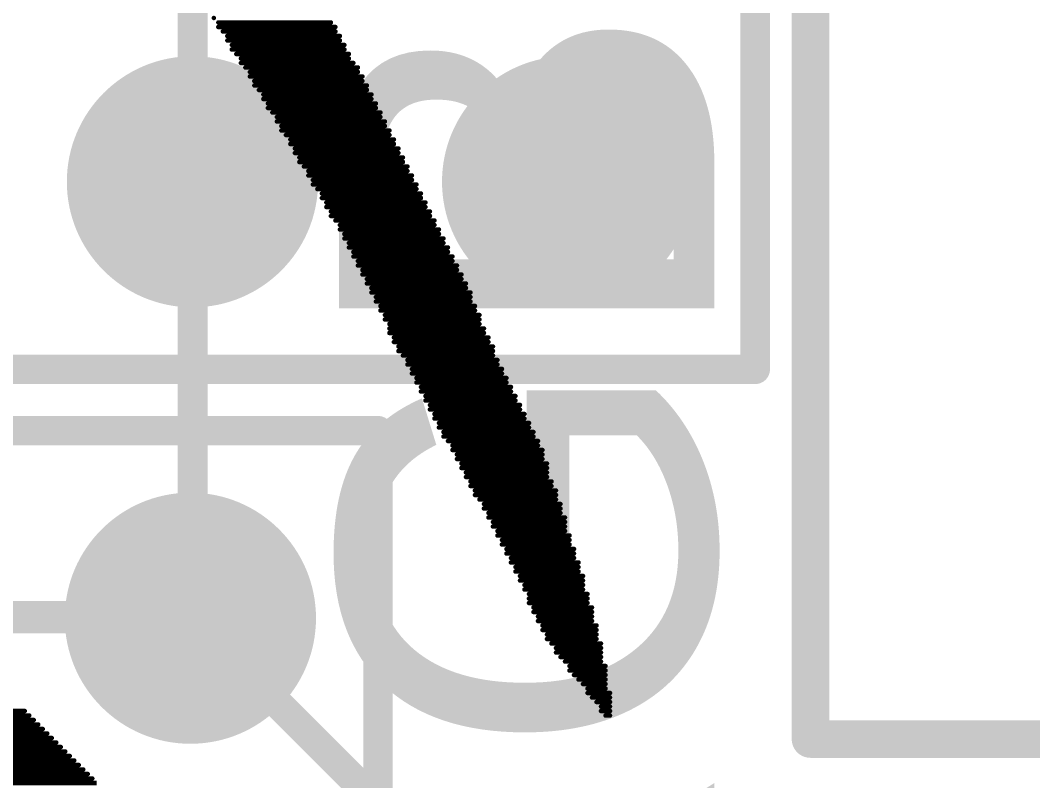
# Model space of a CAD drawing. Header units: millimetres. Extents: x -6 to 151, y -20 to 98.
# Drawn here: x 62.76 to 69.62, y 17.73 to 22.88 of the extents above; entities that cross this region are included whole.
import ezdxf

# ---------------------------------------------------------------- set-up
doc = ezdxf.new("R2010")
doc.units = ezdxf.units.MM
for name, color, linetype in [('BottomOverlay', 54, 'Continuous'), ('BottomSolder', 6, 'Continuous'), ('MultiLayer', 9, 'Continuous'), ('PadHoleLayer', 156, 'Continuous'), ('TopOverlay', 2, 'Continuous'), ('TopSolder', 216, 'Continuous')]:
    doc.layers.add(name, color=color, linetype=linetype)
doc.styles.add('Arial', font='arial.ttf', dxfattribs={"height": 0.2})

# ---------------------------------------------------------------- blocks, each defined once
blk = doc.blocks.new('XH2_54_3P_L_97')
at = {"layer": 'TopOverlay', "const_width": 0.254}
for points in [[(-5, -3.35), (-5, 2.35)], [(-5, -3.35), (-2.2425, -3.35)], [(-4.7625, -3.35), (2.2352, -3.35)]]:
    blk.add_lwpolyline(points, dxfattribs=at)
at = {"layer": 'TopOverlay', "const_width": 0.127}
for points in [[(-5.0635, -3.35, 1), (-4.9365, -3.35, 1)], [(-5.0635, -3.35, 1), (-4.9365, -3.35, 1)], [(-4.826, -3.35, 1), (-4.699, -3.35, 1)]]:
    blk.add_lwpolyline(points, format="xyb", close=True, dxfattribs=at)
blk = doc.blocks.new('H______1X3_B_205')
at = {"layer": 'BottomSolder'}
h = blk.add_hatch(color=6, dxfattribs=at)
edge = h.paths.add_edge_path()
edge.add_arc((2.54, 0), 0.8504, 0, 360)
h = blk.add_hatch(color=6, dxfattribs=at)
edge = h.paths.add_edge_path()
edge.add_arc((5.08, 0), 0.8504, 0, 360)
at = {"layer": 'MultiLayer'}
h = blk.add_hatch(color=9, dxfattribs=at)
edge = h.paths.add_edge_path()
edge.add_arc((2.54, 0), 0.825, 0, 360)
h = blk.add_hatch(color=9, dxfattribs=at)
edge = h.paths.add_edge_path()
edge.add_arc((5.08, 0), 0.825, 0, 360)
at = {"layer": 'PadHoleLayer'}
h = blk.add_hatch(color=156, dxfattribs=at)
edge = h.paths.add_edge_path()
edge.add_arc((2.54, 0), 0.51, 0, 360)
h = blk.add_hatch(color=156, dxfattribs=at)
edge = h.paths.add_edge_path()
edge.add_arc((5.08, 0), 0.51, 0, 360)
at = {"layer": 'TopSolder'}
h = blk.add_hatch(color=216, dxfattribs=at)
edge = h.paths.add_edge_path()
edge.add_arc((2.54, 0), 0.8504, 0, 360)
h = blk.add_hatch(color=216, dxfattribs=at)
edge = h.paths.add_edge_path()
edge.add_arc((5.08, 0), 0.8504, 0, 360)
at = {"layer": 'TopOverlay', "const_width": 0.2}
for points in [[(6.35, -1.27), (6.35, 1.27)], [(-1.27, -1.27), (6.35, -1.27)]]:
    blk.add_lwpolyline(points, dxfattribs=at)
at = {"layer": 'TopOverlay', "const_width": 0.1}
blk.add_lwpolyline([(6.3, -1.27, 1), (6.4, -1.27, 1)], format="xyb", close=True, dxfattribs=at)
blk.add_lwpolyline([(6.3, -1.27, 1), (6.4, -1.27, 1)], format="xyb", close=True, dxfattribs=at)
blk = doc.blocks.new('H______2X4_287')
at = {"layer": 'BottomSolder'}
h = blk.add_hatch(color=6, dxfattribs=at)
edge = h.paths.add_edge_path()
edge.add_arc((0, 2.54), 0.8504, 0, 360)
h = blk.add_hatch(color=6, dxfattribs=at)
edge = h.paths.add_edge_path()
edge.add_arc((2.54, 2.54), 0.8504, 0, 360)
h = blk.add_hatch(color=6, dxfattribs=at)
edge = h.paths.add_edge_path()
edge.add_arc((5.08, 2.54), 0.8504, 0, 360)
h = blk.add_hatch(color=6, dxfattribs=at)
edge = h.paths.add_edge_path()
edge.add_arc((7.62, 2.54), 0.8504, 0, 360)
h = blk.add_hatch(color=6, dxfattribs=at)
edge = h.paths.add_edge_path()
edge.add_arc((0, 0), 0.8504, 0, 360)
h = blk.add_hatch(color=6, dxfattribs=at)
edge = h.paths.add_edge_path()
edge.add_arc((2.54, 0), 0.8504, 0, 360)
h = blk.add_hatch(color=6, dxfattribs=at)
edge = h.paths.add_edge_path()
edge.add_arc((5.08, 0), 0.8504, 0, 360)
h = blk.add_hatch(color=6, dxfattribs=at)
edge = h.paths.add_edge_path()
edge.add_arc((7.62, 0), 0.8504, 0, 360)
at = {"layer": 'MultiLayer'}
h = blk.add_hatch(color=9, dxfattribs=at)
edge = h.paths.add_edge_path()
edge.add_arc((0, 2.54), 0.825, 0, 360)
h = blk.add_hatch(color=9, dxfattribs=at)
edge = h.paths.add_edge_path()
edge.add_arc((2.54, 2.54), 0.825, 0, 360)
h = blk.add_hatch(color=9, dxfattribs=at)
edge = h.paths.add_edge_path()
edge.add_arc((5.08, 2.54), 0.825, 0, 360)
h = blk.add_hatch(color=9, dxfattribs=at)
edge = h.paths.add_edge_path()
edge.add_arc((7.62, 2.54), 0.825, 0, 360)
h = blk.add_hatch(color=9, dxfattribs=at)
edge = h.paths.add_edge_path()
edge.add_arc((0, 0), 0.825, 0, 360)
h = blk.add_hatch(color=9, dxfattribs=at)
edge = h.paths.add_edge_path()
edge.add_arc((2.54, 0), 0.825, 0, 360)
h = blk.add_hatch(color=9, dxfattribs=at)
edge = h.paths.add_edge_path()
edge.add_arc((5.08, 0), 0.825, 0, 360)
h = blk.add_hatch(color=9, dxfattribs=at)
edge = h.paths.add_edge_path()
edge.add_arc((7.62, 0), 0.825, 0, 360)
at = {"layer": 'PadHoleLayer'}
h = blk.add_hatch(color=156, dxfattribs=at)
edge = h.paths.add_edge_path()
edge.add_arc((0, 2.54), 0.51, 0, 360)
h = blk.add_hatch(color=156, dxfattribs=at)
edge = h.paths.add_edge_path()
edge.add_arc((2.54, 2.54), 0.51, 0, 360)
h = blk.add_hatch(color=156, dxfattribs=at)
edge = h.paths.add_edge_path()
edge.add_arc((5.08, 2.54), 0.51, 0, 360)
h = blk.add_hatch(color=156, dxfattribs=at)
edge = h.paths.add_edge_path()
edge.add_arc((7.62, 2.54), 0.51, 0, 360)
h = blk.add_hatch(color=156, dxfattribs=at)
edge = h.paths.add_edge_path()
edge.add_arc((0, 0), 0.51, 0, 360)
h = blk.add_hatch(color=156, dxfattribs=at)
edge = h.paths.add_edge_path()
edge.add_arc((2.54, 0), 0.51, 0, 360)
h = blk.add_hatch(color=156, dxfattribs=at)
edge = h.paths.add_edge_path()
edge.add_arc((5.08, 0), 0.51, 0, 360)
h = blk.add_hatch(color=156, dxfattribs=at)
edge = h.paths.add_edge_path()
edge.add_arc((7.62, 0), 0.51, 0, 360)
at = {"layer": 'TopSolder'}
h = blk.add_hatch(color=216, dxfattribs=at)
edge = h.paths.add_edge_path()
edge.add_arc((0, 2.54), 0.8504, 0, 360)
h = blk.add_hatch(color=216, dxfattribs=at)
edge = h.paths.add_edge_path()
edge.add_arc((2.54, 2.54), 0.8504, 0, 360)
h = blk.add_hatch(color=216, dxfattribs=at)
edge = h.paths.add_edge_path()
edge.add_arc((5.08, 2.54), 0.8504, 0, 360)
h = blk.add_hatch(color=216, dxfattribs=at)
edge = h.paths.add_edge_path()
edge.add_arc((7.62, 2.54), 0.8504, 0, 360)
h = blk.add_hatch(color=216, dxfattribs=at)
edge = h.paths.add_edge_path()
edge.add_arc((0, 0), 0.8504, 0, 360)
h = blk.add_hatch(color=216, dxfattribs=at)
edge = h.paths.add_edge_path()
edge.add_arc((2.54, 0), 0.8504, 0, 360)
h = blk.add_hatch(color=216, dxfattribs=at)
edge = h.paths.add_edge_path()
edge.add_arc((5.08, 0), 0.8504, 0, 360)
h = blk.add_hatch(color=216, dxfattribs=at)
edge = h.paths.add_edge_path()
edge.add_arc((7.62, 0), 0.8504, 0, 360)
at = {"layer": 'TopOverlay', "const_width": 0.2}
for points in [[(8.89, 3.81), (-1.27, 3.81)], [(-1.27, 1.27), (-1.27, 3.81)], [(8.89, 1.27), (8.89, 3.81)], [(-1.27, -1.27), (-1.27, 1.27)], [(8.89, -1.27), (8.89, 1.27)], [(8.89, -1.27), (-1.27, -1.27)]]:
    blk.add_lwpolyline(points, dxfattribs=at)
at = {"layer": 'TopOverlay', "const_width": 0.1}
for points in [[(-1.32, 3.81, 1), (-1.22, 3.81, 1)], [(-1.32, 3.81, 1), (-1.22, 3.81, 1)], [(8.84, 3.81, 1), (8.94, 3.81, 1)], [(8.84, 3.81, 1), (8.94, 3.81, 1)], [(-1.32, 1.27, 1), (-1.22, 1.27, 1)], [(-1.32, 1.27, 1), (-1.22, 1.27, 1)], [(8.84, 1.27, 1), (8.94, 1.27, 1)], [(8.84, 1.27, 1), (8.94, 1.27, 1)], [(-1.32, -1.27, 1), (-1.22, -1.27, 1)], [(-1.32, -1.27, 1), (-1.22, -1.27, 1)], [(8.84, -1.27, 1), (8.94, -1.27, 1)], [(8.84, -1.27, 1), (8.94, -1.27, 1)]]:
    blk.add_lwpolyline(points, format="xyb", close=True, dxfattribs=at)

msp = doc.modelspace()

# ---------------------------------------------------------------- linework, layer by layer
at = {"layer": 'BottomOverlay'}
for points, const_width in [([(63.9301, 21.7802), (63.9301, 23.0108)], 0.2032), ([(64.1045, 22.8651), (64.8665, 22.8651)], 0.0305), ([(64.1045, 22.8346), (64.897, 22.8346)], 0.0305), ([(64.135, 22.8041), (64.897, 22.8041)], 0.0305), ([(64.1655, 22.7736), (64.9275, 22.7736)], 0.0305), ([(64.1655, 22.7432), (64.9275, 22.7432)], 0.0305), ([(64.196, 22.7127), (64.958, 22.7127)], 0.0305), ([(64.196, 22.6822), (64.958, 22.6822)], 0.0305), ([(64.2264, 22.6517), (64.9884, 22.6517)], 0.0305), ([(64.2569, 22.6212), (64.9884, 22.6212)], 0.0305), ([(64.2569, 22.5908), (65.0189, 22.5908)], 0.0305), ([(64.2874, 22.5603), (65.0494, 22.5603)], 0.0305), ([(64.3179, 22.5298), (65.0494, 22.5298)], 0.0305), ([(64.3179, 22.4993), (65.0799, 22.4993)], 0.0305), ([(64.3484, 22.4688), (65.0799, 22.4688)], 0.0305), ([(64.3484, 22.4384), (65.1104, 22.4384)], 0.0305), ([(64.3788, 22.4079), (65.1104, 22.4079)], 0.0305), ([(64.4093, 22.3774), (65.1408, 22.3774)], 0.0305), ([(64.4093, 22.3469), (65.1408, 22.3469)], 0.0305), ([(64.4398, 22.3164), (65.1713, 22.3164)], 0.0305), ([(64.4398, 22.286), (65.1713, 22.286)], 0.0305), ([(64.4703, 22.2555), (65.2018, 22.2555)], 0.0305), ([(64.5008, 22.225), (65.2018, 22.225)], 0.0305), ([(64.5008, 22.1945), (65.2323, 22.1945)], 0.0305), ([(64.5312, 22.164), (65.2323, 22.164)], 0.0305), ([(64.5312, 22.1336), (65.2628, 22.1336)], 0.0305), ([(64.5617, 22.1031), (65.2628, 22.1031)], 0.0305), ([(64.5922, 22.0726), (65.2932, 22.0726)], 0.0305), ([(64.5922, 22.0421), (65.2932, 22.0421)], 0.0305), ([(64.6227, 22.0116), (65.3237, 22.0116)], 0.0305), ([(64.6227, 21.9812), (65.3237, 21.9812)], 0.0305), ([(64.6532, 21.9507), (65.3542, 21.9507)], 0.0305), ([(63.9301, 18.845), (63.9301, 21.7802)], 0.203), ([(64.6532, 21.9202), (65.3542, 21.9202)], 0.0305), ([(64.6836, 21.8897), (65.3847, 21.8897)], 0.0305), ([(64.7141, 21.8592), (65.3847, 21.8592)], 0.0305), ([(64.7141, 21.8288), (65.4152, 21.8288)], 0.0305), ([(64.7446, 21.7983), (65.4152, 21.7983)], 0.0305), ([(64.7446, 21.7678), (65.4456, 21.7678)], 0.0305), ([(64.7751, 21.7373), (65.4456, 21.7373)], 0.0305), ([(64.8056, 21.7068), (65.4761, 21.7068)], 0.0305), ([(64.8056, 21.6764), (65.4761, 21.6764)], 0.0305), ([(64.836, 21.6459), (65.5066, 21.6459)], 0.0305), ([(64.836, 21.6154), (65.5066, 21.6154)], 0.0305), ([(64.8665, 21.5849), (65.5371, 21.5849)], 0.0305), ([(64.8665, 21.5544), (65.5371, 21.5544)], 0.0305), ([(64.897, 21.524), (65.5676, 21.524)], 0.0305), ([(64.9275, 21.4935), (65.5676, 21.4935)], 0.0305), ([(64.9275, 21.463), (65.598, 21.463)], 0.0305), ([(64.958, 21.4325), (65.598, 21.4325)], 0.0305), ([(64.958, 21.402), (65.6285, 21.402)], 0.0305), ([(64.9884, 21.3716), (65.6285, 21.3716)], 0.0305), ([(64.9884, 21.3411), (65.659, 21.3411)], 0.0305), ([(65.0189, 21.3106), (65.659, 21.3106)], 0.0305), ([(65.0189, 21.2801), (65.6895, 21.2801)], 0.0305), ([(65.0494, 21.2496), (65.6895, 21.2496)], 0.0305), ([(65.0494, 21.2192), (65.72, 21.2192)], 0.0305), ([(65.0799, 21.1887), (65.72, 21.1887)], 0.0305), ([(65.0799, 21.1582), (65.7504, 21.1582)], 0.0305), ([(65.1104, 21.1277), (65.7504, 21.1277)], 0.0305), ([(65.1104, 21.0972), (65.7809, 21.0972)], 0.0305), ([(65.1408, 21.0668), (65.7809, 21.0668)], 0.0305), ([(65.1408, 21.0363), (65.8114, 21.0363)], 0.0305), ([(65.1713, 21.0058), (65.8114, 21.0058)], 0.0305), ([(65.1713, 20.9753), (65.8114, 20.9753)], 0.0305), ([(65.2018, 20.9448), (65.8419, 20.9448)], 0.0305), ([(65.2018, 20.9144), (65.8419, 20.9144)], 0.0305), ([(65.2323, 20.8839), (65.8724, 20.8839)], 0.0305), ([(65.2323, 20.8534), (65.8724, 20.8534)], 0.0305), ([(65.2628, 20.8229), (65.8724, 20.8229)], 0.0305), ([(65.2628, 20.7924), (65.9028, 20.7924)], 0.0305), ([(65.2628, 20.762), (65.9028, 20.762)], 0.0305), ([(65.2932, 20.7315), (65.9333, 20.7315)], 0.0305), ([(65.2932, 20.701), (65.9333, 20.701)], 0.0305), ([(65.3237, 20.6705), (65.9638, 20.6705)], 0.0305), ([(65.3237, 20.64), (65.9638, 20.64)], 0.0305), ([(65.3542, 20.6096), (65.9638, 20.6096)], 0.0305), ([(65.3847, 20.5791), (65.9943, 20.5791)], 0.0305), ([(65.3847, 20.5486), (65.9943, 20.5486)], 0.0305), ([(65.4152, 20.5181), (66.0248, 20.5181)], 0.0305), ([(65.4152, 20.4876), (66.0248, 20.4876)], 0.0305), ([(65.4456, 20.4572), (66.0552, 20.4572)], 0.0305), ([(65.4456, 20.4267), (66.0552, 20.4267)], 0.0305), ([(65.4761, 20.3962), (66.0857, 20.3962)], 0.0305), ([(65.4761, 20.3657), (66.0857, 20.3657)], 0.0305), ([(65.5066, 20.3352), (66.1162, 20.3352)], 0.0305), ([(65.5066, 20.3048), (66.1162, 20.3048)], 0.0305), ([(65.5371, 20.2743), (66.1467, 20.2743)], 0.0305), ([(65.5371, 20.2438), (66.1467, 20.2438)], 0.0305), ([(65.5676, 20.2133), (66.1772, 20.2133)], 0.0305), ([(65.5676, 20.1828), (66.1772, 20.1828)], 0.0305), ([(65.598, 20.1524), (66.2076, 20.1524)], 0.0305), ([(65.598, 20.1219), (66.2076, 20.1219)], 0.0305), ([(65.6285, 20.0914), (66.2381, 20.0914)], 0.0305), ([(65.6285, 20.0609), (66.2381, 20.0609)], 0.0305), ([(65.659, 20.0304), (66.2686, 20.0304)], 0.0305), ([(65.6895, 20), (66.2686, 20)], 0.0305), ([(65.6895, 19.9695), (66.2991, 19.9695)], 0.0305), ([(65.72, 19.939), (66.2991, 19.939)], 0.0305), ([(65.72, 19.9085), (66.2991, 19.9085)], 0.0305), ([(65.7504, 19.878), (66.3296, 19.878)], 0.0305), ([(65.7504, 19.8476), (66.3296, 19.8476)], 0.0305), ([(65.7809, 19.8171), (66.3296, 19.8171)], 0.0305), ([(65.7809, 19.7866), (66.3296, 19.7866)], 0.0305), ([(65.8114, 19.7561), (66.36, 19.7561)], 0.0305), ([(65.8114, 19.7256), (66.36, 19.7256)], 0.0305), ([(65.8419, 19.6952), (66.3905, 19.6952)], 0.0305), ([(65.8419, 19.6647), (66.3905, 19.6647)], 0.0305), ([(65.8724, 19.6342), (66.3905, 19.6342)], 0.0305), ([(65.9028, 19.6037), (66.421, 19.6037)], 0.0305), ([(65.9028, 19.5732), (66.421, 19.5732)], 0.0305), ([(65.9333, 19.5428), (66.421, 19.5428)], 0.0305), ([(65.9333, 19.5123), (66.4515, 19.5123)], 0.0305), ([(65.9638, 19.4818), (66.4515, 19.4818)], 0.0305), ([(65.9638, 19.4513), (66.4515, 19.4513)], 0.0305), ([(65.9943, 19.4208), (66.4515, 19.4208)], 0.0305), ([(65.9943, 19.3904), (66.482, 19.3904)], 0.0305), ([(66.0248, 19.3599), (66.482, 19.3599)], 0.0305), ([(66.0248, 19.3294), (66.482, 19.3294)], 0.0305), ([(66.0552, 19.2989), (66.5124, 19.2989)], 0.0305), ([(66.0552, 19.2684), (66.5124, 19.2684)], 0.0305), ([(66.0857, 19.238), (66.5124, 19.238)], 0.0305), ([(66.0857, 19.2075), (66.5429, 19.2075)], 0.0305), ([(66.1162, 19.177), (66.5429, 19.177)], 0.0305), ([(66.1162, 19.1465), (66.5429, 19.1465)], 0.0305), ([(66.1467, 19.116), (66.5734, 19.116)], 0.0305), ([(66.1467, 19.0856), (66.5734, 19.0856)], 0.0305), ([(66.1772, 19.0551), (66.5734, 19.0551)], 0.0305), ([(66.1772, 19.0246), (66.5734, 19.0246)], 0.0305), ([(66.2076, 18.9941), (66.6039, 18.9941)], 0.0305), ([(61.3901, 18.845), (63.9301, 18.845)], 0.203), ([(61.405, 18.8301), (63.9293, 18.8301)], 0.203), ([(63.9293, 18.8301), (66.763, 15.9964)], 0.203), ([(66.2076, 18.9636), (66.6039, 18.9636)], 0.0305), ([(66.2076, 18.9332), (66.6039, 18.9332)], 0.0305), ([(66.2381, 18.9027), (66.6344, 18.9027)], 0.0305), ([(66.2381, 18.8722), (66.6344, 18.8722)], 0.0305), ([(66.2686, 18.8417), (66.6344, 18.8417)], 0.0305), ([(66.2686, 18.8112), (66.6344, 18.8112)], 0.0305), ([(66.2991, 18.7808), (66.6648, 18.7808)], 0.0305), ([(66.2991, 18.7503), (66.6648, 18.7503)], 0.0305), ([(66.3296, 18.7198), (66.6648, 18.7198)], 0.0305), ([(66.3296, 18.6893), (66.6648, 18.6893)], 0.0305), ([(66.36, 18.6588), (66.6953, 18.6588)], 0.0305), ([(66.3905, 18.6284), (66.6953, 18.6284)], 0.0305), ([(66.3905, 18.5979), (66.6953, 18.5979)], 0.0305), ([(66.421, 18.5674), (66.6953, 18.5674)], 0.0305), ([(66.4515, 18.5369), (66.6953, 18.5369)], 0.0305), ([(66.482, 18.5064), (66.7258, 18.5064)], 0.0305), ([(66.482, 18.476), (66.7258, 18.476)], 0.0305), ([(66.5124, 18.4455), (66.7258, 18.4455)], 0.0305), ([(66.5429, 18.415), (66.7258, 18.415)], 0.0305), ([(66.5734, 18.3845), (66.7258, 18.3845)], 0.0305), ([(66.6039, 18.354), (66.7258, 18.354)], 0.0305), ([(66.6039, 18.3236), (66.7563, 18.3236)], 0.0305), ([(66.6344, 18.2931), (66.7563, 18.2931)], 0.0305), ([(66.6648, 18.2626), (66.7563, 18.2626)], 0.0305), ([(66.6953, 18.2321), (66.7563, 18.2321)], 0.0305), ([(61.788, 18.2016), (62.7939, 18.2016)], 0.0305), ([(61.8185, 18.1712), (62.8244, 18.1712)], 0.0305), ([(66.6953, 18.2016), (66.7563, 18.2016)], 0.0305), ([(66.7258, 18.1712), (66.7563, 18.1712)], 0.0305), ([(61.849, 18.1407), (62.8548, 18.1407)], 0.0305), ([(61.8795, 18.1102), (62.8853, 18.1102)], 0.0305), ([(61.9404, 18.0797), (62.9158, 18.0797)], 0.0305), ([(61.9709, 18.0492), (62.9463, 18.0492)], 0.0305), ([(62.0014, 18.0188), (62.9768, 18.0188)], 0.0305), ([(62.0319, 17.9883), (63.0072, 17.9883)], 0.0305), ([(62.0928, 17.9578), (63.0377, 17.9578)], 0.0305), ([(62.1233, 17.9273), (63.0682, 17.9273)], 0.0305), ([(62.1538, 17.8968), (63.0987, 17.8968)], 0.0305), ([(62.1843, 17.8664), (63.1292, 17.8664)], 0.0305), ([(62.2452, 17.8359), (63.1596, 17.8359)], 0.0305), ([(62.2757, 17.8054), (63.1901, 17.8054)], 0.0305), ([(62.3062, 17.7749), (63.2206, 17.7749)], 0.0305), ([(62.3367, 17.7444), (63.2511, 17.7444)], 0.0305), ([(62.3672, 17.714), (63.2816, 17.714)], 0.0305)]:
    msp.add_lwpolyline(points, dxfattribs=dict(at, const_width=const_width))
for points, const_width in [([(64.0664, 22.8956, 1), (64.0817, 22.8956, 1)], 0.0152), ([(64.0969, 22.8651, 1), (64.1121, 22.8651, 1)], 0.0152), ([(64.0969, 22.8346, 1), (64.1121, 22.8346, 1)], 0.0152), ([(64.8589, 22.8651, 1), (64.8741, 22.8651, 1)], 0.0152), ([(64.8894, 22.8346, 1), (64.9046, 22.8346, 1)], 0.0152), ([(64.1274, 22.8041, 1), (64.1426, 22.8041, 1)], 0.0152), ([(64.1579, 22.7736, 1), (64.1731, 22.7736, 1)], 0.0152), ([(64.1579, 22.7432, 1), (64.1731, 22.7432, 1)], 0.0152), ([(64.8894, 22.8041, 1), (64.9046, 22.8041, 1)], 0.0152), ([(64.9199, 22.7736, 1), (64.9351, 22.7736, 1)], 0.0152), ([(64.9199, 22.7432, 1), (64.9351, 22.7432, 1)], 0.0152), ([(64.1883, 22.7127, 1), (64.2036, 22.7127, 1)], 0.0152), ([(64.1883, 22.6822, 1), (64.2036, 22.6822, 1)], 0.0152), ([(64.9503, 22.7127, 1), (64.9656, 22.7127, 1)], 0.0152), ([(64.9503, 22.6822, 1), (64.9656, 22.6822, 1)], 0.0152), ([(64.2188, 22.6517, 1), (64.2341, 22.6517, 1)], 0.0152), ([(64.2493, 22.6212, 1), (64.2645, 22.6212, 1)], 0.0152), ([(64.9808, 22.6517, 1), (64.9961, 22.6517, 1)], 0.0152), ([(64.9808, 22.6212, 1), (64.9961, 22.6212, 1)], 0.0152), ([(64.2493, 22.5908, 1), (64.2645, 22.5908, 1)], 0.0152), ([(64.2798, 22.5603, 1), (64.295, 22.5603, 1)], 0.0152), ([(65.0113, 22.5908, 1), (65.0265, 22.5908, 1)], 0.0152), ([(65.0418, 22.5603, 1), (65.057, 22.5603, 1)], 0.0152), ([(64.3103, 22.5298, 1), (64.3255, 22.5298, 1)], 0.0152), ([(64.3103, 22.4993, 1), (64.3255, 22.4993, 1)], 0.0152), ([(65.0418, 22.5298, 1), (65.057, 22.5298, 1)], 0.0152), ([(65.0723, 22.4993, 1), (65.0875, 22.4993, 1)], 0.0152), ([(64.3407, 22.4688, 1), (64.356, 22.4688, 1)], 0.0152), ([(64.3407, 22.4384, 1), (64.356, 22.4384, 1)], 0.0152), ([(64.3712, 22.4079, 1), (64.3865, 22.4079, 1)], 0.0152), ([(65.0723, 22.4688, 1), (65.0875, 22.4688, 1)], 0.0152), ([(65.1027, 22.4384, 1), (65.118, 22.4384, 1)], 0.0152), ([(65.1027, 22.4079, 1), (65.118, 22.4079, 1)], 0.0152), ([(64.4017, 22.3774, 1), (64.4169, 22.3774, 1)], 0.0152), ([(64.4017, 22.3469, 1), (64.4169, 22.3469, 1)], 0.0152), ([(65.1332, 22.3774, 1), (65.1485, 22.3774, 1)], 0.0152), ([(65.1332, 22.3469, 1), (65.1485, 22.3469, 1)], 0.0152), ([(64.4322, 22.3164, 1), (64.4474, 22.3164, 1)], 0.0152), ([(64.4322, 22.286, 1), (64.4474, 22.286, 1)], 0.0152), ([(65.1637, 22.3164, 1), (65.1789, 22.3164, 1)], 0.0152), ([(65.1637, 22.286, 1), (65.1789, 22.286, 1)], 0.0152), ([(64.4627, 22.2555, 1), (64.4779, 22.2555, 1)], 0.0152), ([(64.4931, 22.225, 1), (64.5084, 22.225, 1)], 0.0152), ([(65.1942, 22.2555, 1), (65.2094, 22.2555, 1)], 0.0152), ([(65.1942, 22.225, 1), (65.2094, 22.225, 1)], 0.0152), ([(64.4931, 22.1945, 1), (64.5084, 22.1945, 1)], 0.0152), ([(64.5236, 22.164, 1), (64.5389, 22.164, 1)], 0.0152), ([(64.5236, 22.1336, 1), (64.5389, 22.1336, 1)], 0.0152), ([(65.2247, 22.1945, 1), (65.2399, 22.1945, 1)], 0.0152), ([(65.2247, 22.164, 1), (65.2399, 22.164, 1)], 0.0152), ([(65.2551, 22.1336, 1), (65.2704, 22.1336, 1)], 0.0152), ([(64.5541, 22.1031, 1), (64.5693, 22.1031, 1)], 0.0152), ([(64.5846, 22.0726, 1), (64.5998, 22.0726, 1)], 0.0152), ([(65.2551, 22.1031, 1), (65.2704, 22.1031, 1)], 0.0152), ([(65.2856, 22.0726, 1), (65.3009, 22.0726, 1)], 0.0152), ([(64.5846, 22.0421, 1), (64.5998, 22.0421, 1)], 0.0152), ([(64.6151, 22.0116, 1), (64.6303, 22.0116, 1)], 0.0152), ([(65.2856, 22.0421, 1), (65.3009, 22.0421, 1)], 0.0152), ([(65.3161, 22.0116, 1), (65.3313, 22.0116, 1)], 0.0152), ([(64.6151, 21.9812, 1), (64.6303, 21.9812, 1)], 0.0152), ([(64.6455, 21.9507, 1), (64.6608, 21.9507, 1)], 0.0152), ([(65.3161, 21.9812, 1), (65.3313, 21.9812, 1)], 0.0152), ([(65.3466, 21.9507, 1), (65.3618, 21.9507, 1)], 0.0152), ([(63.8793, 21.7802, 1), (63.9809, 21.7802, 1)], 0.1016), ([(63.8794, 21.7802, 1), (63.9809, 21.7802, 1)], 0.1015), ([(64.6455, 21.9202, 1), (64.6608, 21.9202, 1)], 0.0152), ([(64.676, 21.8897, 1), (64.6913, 21.8897, 1)], 0.0152), ([(64.7065, 21.8592, 1), (64.7217, 21.8592, 1)], 0.0152), ([(65.3466, 21.9202, 1), (65.3618, 21.9202, 1)], 0.0152), ([(65.3771, 21.8897, 1), (65.3923, 21.8897, 1)], 0.0152), ([(65.3771, 21.8592, 1), (65.3923, 21.8592, 1)], 0.0152), ([(64.7065, 21.8288, 1), (64.7217, 21.8288, 1)], 0.0152), ([(64.737, 21.7983, 1), (64.7522, 21.7983, 1)], 0.0152), ([(65.4075, 21.8288, 1), (65.4228, 21.8288, 1)], 0.0152), ([(65.4075, 21.7983, 1), (65.4228, 21.7983, 1)], 0.0152), ([(64.737, 21.7678, 1), (64.7522, 21.7678, 1)], 0.0152), ([(64.7675, 21.7373, 1), (64.7827, 21.7373, 1)], 0.0152), ([(65.438, 21.7678, 1), (65.4533, 21.7678, 1)], 0.0152), ([(65.438, 21.7373, 1), (65.4533, 21.7373, 1)], 0.0152), ([(64.7979, 21.7068, 1), (64.8132, 21.7068, 1)], 0.0152), ([(64.7979, 21.6764, 1), (64.8132, 21.6764, 1)], 0.0152), ([(65.4685, 21.7068, 1), (65.4837, 21.7068, 1)], 0.0152), ([(65.4685, 21.6764, 1), (65.4837, 21.6764, 1)], 0.0152), ([(64.8284, 21.6459, 1), (64.8437, 21.6459, 1)], 0.0152), ([(64.8284, 21.6154, 1), (64.8437, 21.6154, 1)], 0.0152), ([(64.8589, 21.5849, 1), (64.8741, 21.5849, 1)], 0.0152), ([(65.499, 21.6459, 1), (65.5142, 21.6459, 1)], 0.0152), ([(65.499, 21.6154, 1), (65.5142, 21.6154, 1)], 0.0152), ([(65.5295, 21.5849, 1), (65.5447, 21.5849, 1)], 0.0152), ([(64.8589, 21.5544, 1), (64.8741, 21.5544, 1)], 0.0152), ([(64.8894, 21.524, 1), (64.9046, 21.524, 1)], 0.0152), ([(65.5295, 21.5544, 1), (65.5447, 21.5544, 1)], 0.0152), ([(65.5599, 21.524, 1), (65.5752, 21.524, 1)], 0.0152), ([(64.9199, 21.4935, 1), (64.9351, 21.4935, 1)], 0.0152), ([(64.9199, 21.463, 1), (64.9351, 21.463, 1)], 0.0152), ([(65.5599, 21.4935, 1), (65.5752, 21.4935, 1)], 0.0152), ([(65.5904, 21.463, 1), (65.6057, 21.463, 1)], 0.0152), ([(64.9503, 21.4325, 1), (64.9656, 21.4325, 1)], 0.0152), ([(64.9503, 21.402, 1), (64.9656, 21.402, 1)], 0.0152), ([(65.5904, 21.4325, 1), (65.6057, 21.4325, 1)], 0.0152), ([(65.6209, 21.402, 1), (65.6361, 21.402, 1)], 0.0152), ([(64.9808, 21.3716, 1), (64.9961, 21.3716, 1)], 0.0152), ([(64.9808, 21.3411, 1), (64.9961, 21.3411, 1)], 0.0152), ([(65.0113, 21.3106, 1), (65.0265, 21.3106, 1)], 0.0152), ([(65.6209, 21.3716, 1), (65.6361, 21.3716, 1)], 0.0152), ([(65.6514, 21.3411, 1), (65.6666, 21.3411, 1)], 0.0152), ([(65.6514, 21.3106, 1), (65.6666, 21.3106, 1)], 0.0152), ([(65.0113, 21.2801, 1), (65.0265, 21.2801, 1)], 0.0152), ([(65.0418, 21.2496, 1), (65.057, 21.2496, 1)], 0.0152), ([(65.6819, 21.2801, 1), (65.6971, 21.2801, 1)], 0.0152), ([(65.6819, 21.2496, 1), (65.6971, 21.2496, 1)], 0.0152), ([(65.0418, 21.2192, 1), (65.057, 21.2192, 1)], 0.0152), ([(65.0723, 21.1887, 1), (65.0875, 21.1887, 1)], 0.0152), ([(65.7123, 21.2192, 1), (65.7276, 21.2192, 1)], 0.0152), ([(65.7123, 21.1887, 1), (65.7276, 21.1887, 1)], 0.0152), ([(65.0723, 21.1582, 1), (65.0875, 21.1582, 1)], 0.0152), ([(65.1027, 21.1277, 1), (65.118, 21.1277, 1)], 0.0152), ([(65.7428, 21.1582, 1), (65.7581, 21.1582, 1)], 0.0152), ([(65.7428, 21.1277, 1), (65.7581, 21.1277, 1)], 0.0152), ([(65.1027, 21.0972, 1), (65.118, 21.0972, 1)], 0.0152), ([(65.1332, 21.0668, 1), (65.1485, 21.0668, 1)], 0.0152), ([(65.1332, 21.0363, 1), (65.1485, 21.0363, 1)], 0.0152), ([(65.7733, 21.0972, 1), (65.7885, 21.0972, 1)], 0.0152), ([(65.7733, 21.0668, 1), (65.7885, 21.0668, 1)], 0.0152), ([(65.8038, 21.0363, 1), (65.819, 21.0363, 1)], 0.0152), ([(65.1637, 21.0058, 1), (65.1789, 21.0058, 1)], 0.0152), ([(65.1637, 20.9753, 1), (65.1789, 20.9753, 1)], 0.0152), ([(65.8038, 21.0058, 1), (65.819, 21.0058, 1)], 0.0152), ([(65.8038, 20.9753, 1), (65.819, 20.9753, 1)], 0.0152), ([(65.1942, 20.9448, 1), (65.2094, 20.9448, 1)], 0.0152), ([(65.1942, 20.9144, 1), (65.2094, 20.9144, 1)], 0.0152), ([(65.8343, 20.9448, 1), (65.8495, 20.9448, 1)], 0.0152), ([(65.8343, 20.9144, 1), (65.8495, 20.9144, 1)], 0.0152), ([(65.2247, 20.8839, 1), (65.2399, 20.8839, 1)], 0.0152), ([(65.2247, 20.8534, 1), (65.2399, 20.8534, 1)], 0.0152), ([(65.8647, 20.8839, 1), (65.88, 20.8839, 1)], 0.0152), ([(65.8647, 20.8534, 1), (65.88, 20.8534, 1)], 0.0152), ([(65.2551, 20.8229, 1), (65.2704, 20.8229, 1)], 0.0152), ([(65.2551, 20.7924, 1), (65.2704, 20.7924, 1)], 0.0152), ([(65.2551, 20.762, 1), (65.2704, 20.762, 1)], 0.0152), ([(65.8647, 20.8229, 1), (65.88, 20.8229, 1)], 0.0152), ([(65.8952, 20.7924, 1), (65.9105, 20.7924, 1)], 0.0152), ([(65.8952, 20.762, 1), (65.9105, 20.762, 1)], 0.0152), ([(65.2856, 20.7315, 1), (65.3009, 20.7315, 1)], 0.0152), ([(65.2856, 20.701, 1), (65.3009, 20.701, 1)], 0.0152), ([(65.9257, 20.7315, 1), (65.9409, 20.7315, 1)], 0.0152), ([(65.9257, 20.701, 1), (65.9409, 20.701, 1)], 0.0152), ([(65.3161, 20.6705, 1), (65.3313, 20.6705, 1)], 0.0152), ([(65.3161, 20.64, 1), (65.3313, 20.64, 1)], 0.0152), ([(65.9562, 20.6705, 1), (65.9714, 20.6705, 1)], 0.0152), ([(65.9562, 20.64, 1), (65.9714, 20.64, 1)], 0.0152), ([(65.3466, 20.6096, 1), (65.3618, 20.6096, 1)], 0.0152), ([(65.3771, 20.5791, 1), (65.3923, 20.5791, 1)], 0.0152), ([(65.9562, 20.6096, 1), (65.9714, 20.6096, 1)], 0.0152), ([(65.9867, 20.5791, 1), (66.0019, 20.5791, 1)], 0.0152), ([(65.3771, 20.5486, 1), (65.3923, 20.5486, 1)], 0.0152), ([(65.4075, 20.5181, 1), (65.4228, 20.5181, 1)], 0.0152), ([(65.4075, 20.4876, 1), (65.4228, 20.4876, 1)], 0.0152), ([(65.9867, 20.5486, 1), (66.0019, 20.5486, 1)], 0.0152), ([(66.0171, 20.5181, 1), (66.0324, 20.5181, 1)], 0.0152), ([(66.0171, 20.4876, 1), (66.0324, 20.4876, 1)], 0.0152), ([(65.438, 20.4572, 1), (65.4533, 20.4572, 1)], 0.0152), ([(65.438, 20.4267, 1), (65.4533, 20.4267, 1)], 0.0152), ([(66.0476, 20.4572, 1), (66.0629, 20.4572, 1)], 0.0152), ([(66.0476, 20.4267, 1), (66.0629, 20.4267, 1)], 0.0152), ([(65.4685, 20.3962, 1), (65.4837, 20.3962, 1)], 0.0152), ([(65.4685, 20.3657, 1), (65.4837, 20.3657, 1)], 0.0152), ([(66.0781, 20.3962, 1), (66.0933, 20.3962, 1)], 0.0152), ([(66.0781, 20.3657, 1), (66.0933, 20.3657, 1)], 0.0152), ([(65.499, 20.3352, 1), (65.5142, 20.3352, 1)], 0.0152), ([(65.499, 20.3048, 1), (65.5142, 20.3048, 1)], 0.0152), ([(66.1086, 20.3352, 1), (66.1238, 20.3352, 1)], 0.0152), ([(66.1086, 20.3048, 1), (66.1238, 20.3048, 1)], 0.0152), ([(65.5295, 20.2743, 1), (65.5447, 20.2743, 1)], 0.0152), ([(65.5295, 20.2438, 1), (65.5447, 20.2438, 1)], 0.0152), ([(65.5599, 20.2133, 1), (65.5752, 20.2133, 1)], 0.0152), ([(66.1391, 20.2743, 1), (66.1543, 20.2743, 1)], 0.0152), ([(66.1391, 20.2438, 1), (66.1543, 20.2438, 1)], 0.0152), ([(66.1695, 20.2133, 1), (66.1848, 20.2133, 1)], 0.0152), ([(65.5599, 20.1828, 1), (65.5752, 20.1828, 1)], 0.0152), ([(65.5904, 20.1524, 1), (65.6057, 20.1524, 1)], 0.0152), ([(66.1695, 20.1828, 1), (66.1848, 20.1828, 1)], 0.0152), ([(66.2, 20.1524, 1), (66.2153, 20.1524, 1)], 0.0152), ([(65.5904, 20.1219, 1), (65.6057, 20.1219, 1)], 0.0152), ([(65.6209, 20.0914, 1), (65.6361, 20.0914, 1)], 0.0152), ([(66.2, 20.1219, 1), (66.2153, 20.1219, 1)], 0.0152), ([(66.2305, 20.0914, 1), (66.2457, 20.0914, 1)], 0.0152), ([(65.6209, 20.0609, 1), (65.6361, 20.0609, 1)], 0.0152), ([(65.6514, 20.0304, 1), (65.6666, 20.0304, 1)], 0.0152), ([(66.2305, 20.0609, 1), (66.2457, 20.0609, 1)], 0.0152), ([(66.261, 20.0304, 1), (66.2762, 20.0304, 1)], 0.0152), ([(65.6819, 20, 1), (65.6971, 20, 1)], 0.0152), ([(65.6819, 19.9695, 1), (65.6971, 19.9695, 1)], 0.0152), ([(65.7123, 19.939, 1), (65.7276, 19.939, 1)], 0.0152), ([(66.261, 20, 1), (66.2762, 20, 1)], 0.0152), ([(66.2915, 19.9695, 1), (66.3067, 19.9695, 1)], 0.0152), ([(66.2915, 19.939, 1), (66.3067, 19.939, 1)], 0.0152), ([(65.7123, 19.9085, 1), (65.7276, 19.9085, 1)], 0.0152), ([(65.7428, 19.878, 1), (65.7581, 19.878, 1)], 0.0152), ([(66.2915, 19.9085, 1), (66.3067, 19.9085, 1)], 0.0152), ([(66.3219, 19.878, 1), (66.3372, 19.878, 1)], 0.0152), ([(65.7428, 19.8476, 1), (65.7581, 19.8476, 1)], 0.0152), ([(65.7733, 19.8171, 1), (65.7885, 19.8171, 1)], 0.0152), ([(66.3219, 19.8476, 1), (66.3372, 19.8476, 1)], 0.0152), ([(66.3219, 19.8171, 1), (66.3372, 19.8171, 1)], 0.0152), ([(65.7733, 19.7866, 1), (65.7885, 19.7866, 1)], 0.0152), ([(65.8038, 19.7561, 1), (65.819, 19.7561, 1)], 0.0152), ([(66.3219, 19.7866, 1), (66.3372, 19.7866, 1)], 0.0152), ([(66.3524, 19.7561, 1), (66.3677, 19.7561, 1)], 0.0152), ([(65.8038, 19.7256, 1), (65.819, 19.7256, 1)], 0.0152), ([(65.8343, 19.6952, 1), (65.8495, 19.6952, 1)], 0.0152), ([(65.8343, 19.6647, 1), (65.8495, 19.6647, 1)], 0.0152), ([(66.3524, 19.7256, 1), (66.3677, 19.7256, 1)], 0.0152), ([(66.3829, 19.6952, 1), (66.3981, 19.6952, 1)], 0.0152), ([(66.3829, 19.6647, 1), (66.3981, 19.6647, 1)], 0.0152), ([(65.8647, 19.6342, 1), (65.88, 19.6342, 1)], 0.0152), ([(65.8952, 19.6037, 1), (65.9105, 19.6037, 1)], 0.0152), ([(66.3829, 19.6342, 1), (66.3981, 19.6342, 1)], 0.0152), ([(66.4134, 19.6037, 1), (66.4286, 19.6037, 1)], 0.0152), ([(65.8952, 19.5732, 1), (65.9105, 19.5732, 1)], 0.0152), ([(65.9257, 19.5428, 1), (65.9409, 19.5428, 1)], 0.0152), ([(66.4134, 19.5732, 1), (66.4286, 19.5732, 1)], 0.0152), ([(66.4134, 19.5428, 1), (66.4286, 19.5428, 1)], 0.0152), ([(65.9257, 19.5123, 1), (65.9409, 19.5123, 1)], 0.0152), ([(65.9562, 19.4818, 1), (65.9714, 19.4818, 1)], 0.0152), ([(66.4439, 19.5123, 1), (66.4591, 19.5123, 1)], 0.0152), ([(66.4439, 19.4818, 1), (66.4591, 19.4818, 1)], 0.0152), ([(65.9562, 19.4513, 1), (65.9714, 19.4513, 1)], 0.0152), ([(65.9867, 19.4208, 1), (66.0019, 19.4208, 1)], 0.0152), ([(65.9867, 19.3904, 1), (66.0019, 19.3904, 1)], 0.0152), ([(66.4439, 19.4513, 1), (66.4591, 19.4513, 1)], 0.0152), ([(66.4439, 19.4208, 1), (66.4591, 19.4208, 1)], 0.0152), ([(66.4743, 19.3904, 1), (66.4896, 19.3904, 1)], 0.0152), ([(66.0171, 19.3599, 1), (66.0324, 19.3599, 1)], 0.0152), ([(66.0171, 19.3294, 1), (66.0324, 19.3294, 1)], 0.0152), ([(66.4743, 19.3599, 1), (66.4896, 19.3599, 1)], 0.0152), ([(66.4743, 19.3294, 1), (66.4896, 19.3294, 1)], 0.0152), ([(66.0476, 19.2989, 1), (66.0629, 19.2989, 1)], 0.0152), ([(66.0476, 19.2684, 1), (66.0629, 19.2684, 1)], 0.0152), ([(66.5048, 19.2989, 1), (66.5201, 19.2989, 1)], 0.0152), ([(66.5048, 19.2684, 1), (66.5201, 19.2684, 1)], 0.0152), ([(66.0781, 19.238, 1), (66.0933, 19.238, 1)], 0.0152), ([(66.0781, 19.2075, 1), (66.0933, 19.2075, 1)], 0.0152), ([(66.5048, 19.238, 1), (66.5201, 19.238, 1)], 0.0152), ([(66.5353, 19.2075, 1), (66.5505, 19.2075, 1)], 0.0152), ([(66.1086, 19.177, 1), (66.1238, 19.177, 1)], 0.0152), ([(66.1086, 19.1465, 1), (66.1238, 19.1465, 1)], 0.0152), ([(66.1391, 19.116, 1), (66.1543, 19.116, 1)], 0.0152), ([(66.5353, 19.177, 1), (66.5505, 19.177, 1)], 0.0152), ([(66.5353, 19.1465, 1), (66.5505, 19.1465, 1)], 0.0152), ([(66.5658, 19.116, 1), (66.581, 19.116, 1)], 0.0152), ([(66.1391, 19.0856, 1), (66.1543, 19.0856, 1)], 0.0152), ([(66.1695, 19.0551, 1), (66.1848, 19.0551, 1)], 0.0152), ([(66.5658, 19.0856, 1), (66.581, 19.0856, 1)], 0.0152), ([(66.5658, 19.0551, 1), (66.581, 19.0551, 1)], 0.0152), ([(66.1695, 19.0246, 1), (66.1848, 19.0246, 1)], 0.0152), ([(66.2, 18.9941, 1), (66.2153, 18.9941, 1)], 0.0152), ([(66.5658, 19.0246, 1), (66.581, 19.0246, 1)], 0.0152), ([(66.5963, 18.9941, 1), (66.6115, 18.9941, 1)], 0.0152), ([(63.8785, 18.8301, 1), (63.98, 18.8301, 1)], 0.1015), ([(63.8785, 18.8301, 1), (63.98, 18.8301, 1)], 0.1015), ([(63.8794, 18.845, 1), (63.9809, 18.845, 1)], 0.1015), ([(63.8794, 18.845, 1), (63.9809, 18.845, 1)], 0.1015), ([(66.2, 18.9636, 1), (66.2153, 18.9636, 1)], 0.0152), ([(66.2, 18.9332, 1), (66.2153, 18.9332, 1)], 0.0152), ([(66.5963, 18.9636, 1), (66.6115, 18.9636, 1)], 0.0152), ([(66.5963, 18.9332, 1), (66.6115, 18.9332, 1)], 0.0152), ([(66.2305, 18.9027, 1), (66.2457, 18.9027, 1)], 0.0152), ([(66.2305, 18.8722, 1), (66.2457, 18.8722, 1)], 0.0152), ([(66.261, 18.8417, 1), (66.2762, 18.8417, 1)], 0.0152), ([(66.6267, 18.9027, 1), (66.642, 18.9027, 1)], 0.0152), ([(66.6267, 18.8722, 1), (66.642, 18.8722, 1)], 0.0152), ([(66.6267, 18.8417, 1), (66.642, 18.8417, 1)], 0.0152), ([(66.261, 18.8112, 1), (66.2762, 18.8112, 1)], 0.0152), ([(66.2915, 18.7808, 1), (66.3067, 18.7808, 1)], 0.0152), ([(66.6267, 18.8112, 1), (66.642, 18.8112, 1)], 0.0152), ([(66.6572, 18.7808, 1), (66.6725, 18.7808, 1)], 0.0152), ([(66.2915, 18.7503, 1), (66.3067, 18.7503, 1)], 0.0152), ([(66.3219, 18.7198, 1), (66.3372, 18.7198, 1)], 0.0152), ([(66.6572, 18.7503, 1), (66.6725, 18.7503, 1)], 0.0152), ([(66.6572, 18.7198, 1), (66.6725, 18.7198, 1)], 0.0152), ([(66.3219, 18.6893, 1), (66.3372, 18.6893, 1)], 0.0152), ([(66.3524, 18.6588, 1), (66.3677, 18.6588, 1)], 0.0152), ([(66.6572, 18.6893, 1), (66.6725, 18.6893, 1)], 0.0152), ([(66.6877, 18.6588, 1), (66.7029, 18.6588, 1)], 0.0152), ([(66.3829, 18.6284, 1), (66.3981, 18.6284, 1)], 0.0152), ([(66.3829, 18.5979, 1), (66.3981, 18.5979, 1)], 0.0152), ([(66.4134, 18.5674, 1), (66.4286, 18.5674, 1)], 0.0152), ([(66.6877, 18.6284, 1), (66.7029, 18.6284, 1)], 0.0152), ([(66.6877, 18.5979, 1), (66.7029, 18.5979, 1)], 0.0152), ([(66.6877, 18.5674, 1), (66.7029, 18.5674, 1)], 0.0152), ([(66.4439, 18.5369, 1), (66.4591, 18.5369, 1)], 0.0152), ([(66.4743, 18.5064, 1), (66.4896, 18.5064, 1)], 0.0152), ([(66.6877, 18.5369, 1), (66.7029, 18.5369, 1)], 0.0152), ([(66.7182, 18.5064, 1), (66.7334, 18.5064, 1)], 0.0152), ([(66.4743, 18.476, 1), (66.4896, 18.476, 1)], 0.0152), ([(66.5048, 18.4455, 1), (66.5201, 18.4455, 1)], 0.0152), ([(66.7182, 18.476, 1), (66.7334, 18.476, 1)], 0.0152), ([(66.7182, 18.4455, 1), (66.7334, 18.4455, 1)], 0.0152), ([(66.5353, 18.415, 1), (66.5505, 18.415, 1)], 0.0152), ([(66.5658, 18.3845, 1), (66.581, 18.3845, 1)], 0.0152), ([(66.7182, 18.415, 1), (66.7334, 18.415, 1)], 0.0152), ([(66.7182, 18.3845, 1), (66.7334, 18.3845, 1)], 0.0152), ([(66.5963, 18.354, 1), (66.6115, 18.354, 1)], 0.0152), ([(66.5963, 18.3236, 1), (66.6115, 18.3236, 1)], 0.0152), ([(66.6267, 18.2931, 1), (66.642, 18.2931, 1)], 0.0152), ([(66.7182, 18.354, 1), (66.7334, 18.354, 1)], 0.0152), ([(66.7487, 18.3236, 1), (66.7639, 18.3236, 1)], 0.0152), ([(66.7487, 18.2931, 1), (66.7639, 18.2931, 1)], 0.0152), ([(66.6572, 18.2626, 1), (66.6725, 18.2626, 1)], 0.0152), ([(66.6877, 18.2321, 1), (66.7029, 18.2321, 1)], 0.0152), ([(66.7487, 18.2626, 1), (66.7639, 18.2626, 1)], 0.0152), ([(66.7487, 18.2321, 1), (66.7639, 18.2321, 1)], 0.0152), ([(62.7863, 18.2016, 1), (62.8015, 18.2016, 1)], 0.0152), ([(62.8167, 18.1712, 1), (62.832, 18.1712, 1)], 0.0152), ([(66.6877, 18.2016, 1), (66.7029, 18.2016, 1)], 0.0152), ([(66.7182, 18.1712, 1), (66.7334, 18.1712, 1)], 0.0152), ([(66.7487, 18.2016, 1), (66.7639, 18.2016, 1)], 0.0152), ([(66.7487, 18.1712, 1), (66.7639, 18.1712, 1)], 0.0152), ([(62.8472, 18.1407, 1), (62.8625, 18.1407, 1)], 0.0152), ([(62.8777, 18.1102, 1), (62.8929, 18.1102, 1)], 0.0152), ([(62.9082, 18.0797, 1), (62.9234, 18.0797, 1)], 0.0152), ([(62.9387, 18.0492, 1), (62.9539, 18.0492, 1)], 0.0152), ([(62.9691, 18.0188, 1), (62.9844, 18.0188, 1)], 0.0152), ([(62.9996, 17.9883, 1), (63.0149, 17.9883, 1)], 0.0152), ([(63.0301, 17.9578, 1), (63.0453, 17.9578, 1)], 0.0152), ([(63.0606, 17.9273, 1), (63.0758, 17.9273, 1)], 0.0152), ([(63.0911, 17.8968, 1), (63.1063, 17.8968, 1)], 0.0152), ([(63.1215, 17.8664, 1), (63.1368, 17.8664, 1)], 0.0152), ([(63.152, 17.8359, 1), (63.1673, 17.8359, 1)], 0.0152), ([(63.1825, 17.8054, 1), (63.1977, 17.8054, 1)], 0.0152), ([(63.213, 17.7749, 1), (63.2282, 17.7749, 1)], 0.0152), ([(63.2435, 17.7444, 1), (63.2587, 17.7444, 1)], 0.0152)]:
    msp.add_lwpolyline(points, format="xyb", close=True, dxfattribs=dict(at, const_width=const_width))

# ---------------------------------------------------------------- block references
for name, p in [('XH2_54_3P_L_97', (73.1135, 21.3614)), ('H______1X3_B_205', (61.3893, 21.7861))]:
    msp.add_blockref(name, p)
at = {"rotation": 270}
msp.add_blockref('H______2X4_287', (61.3753, 18.8301), dxfattribs=at)

# ---------------------------------------------------------------- texts
at = {"layer": 'TopOverlay', "style": 'Arial'}
msp.add_text('RGB', height=2.54, rotation=90, dxfattribs=at).set_placement((67.4624, 15.3162))

doc.saveas('drawing.dxf')
